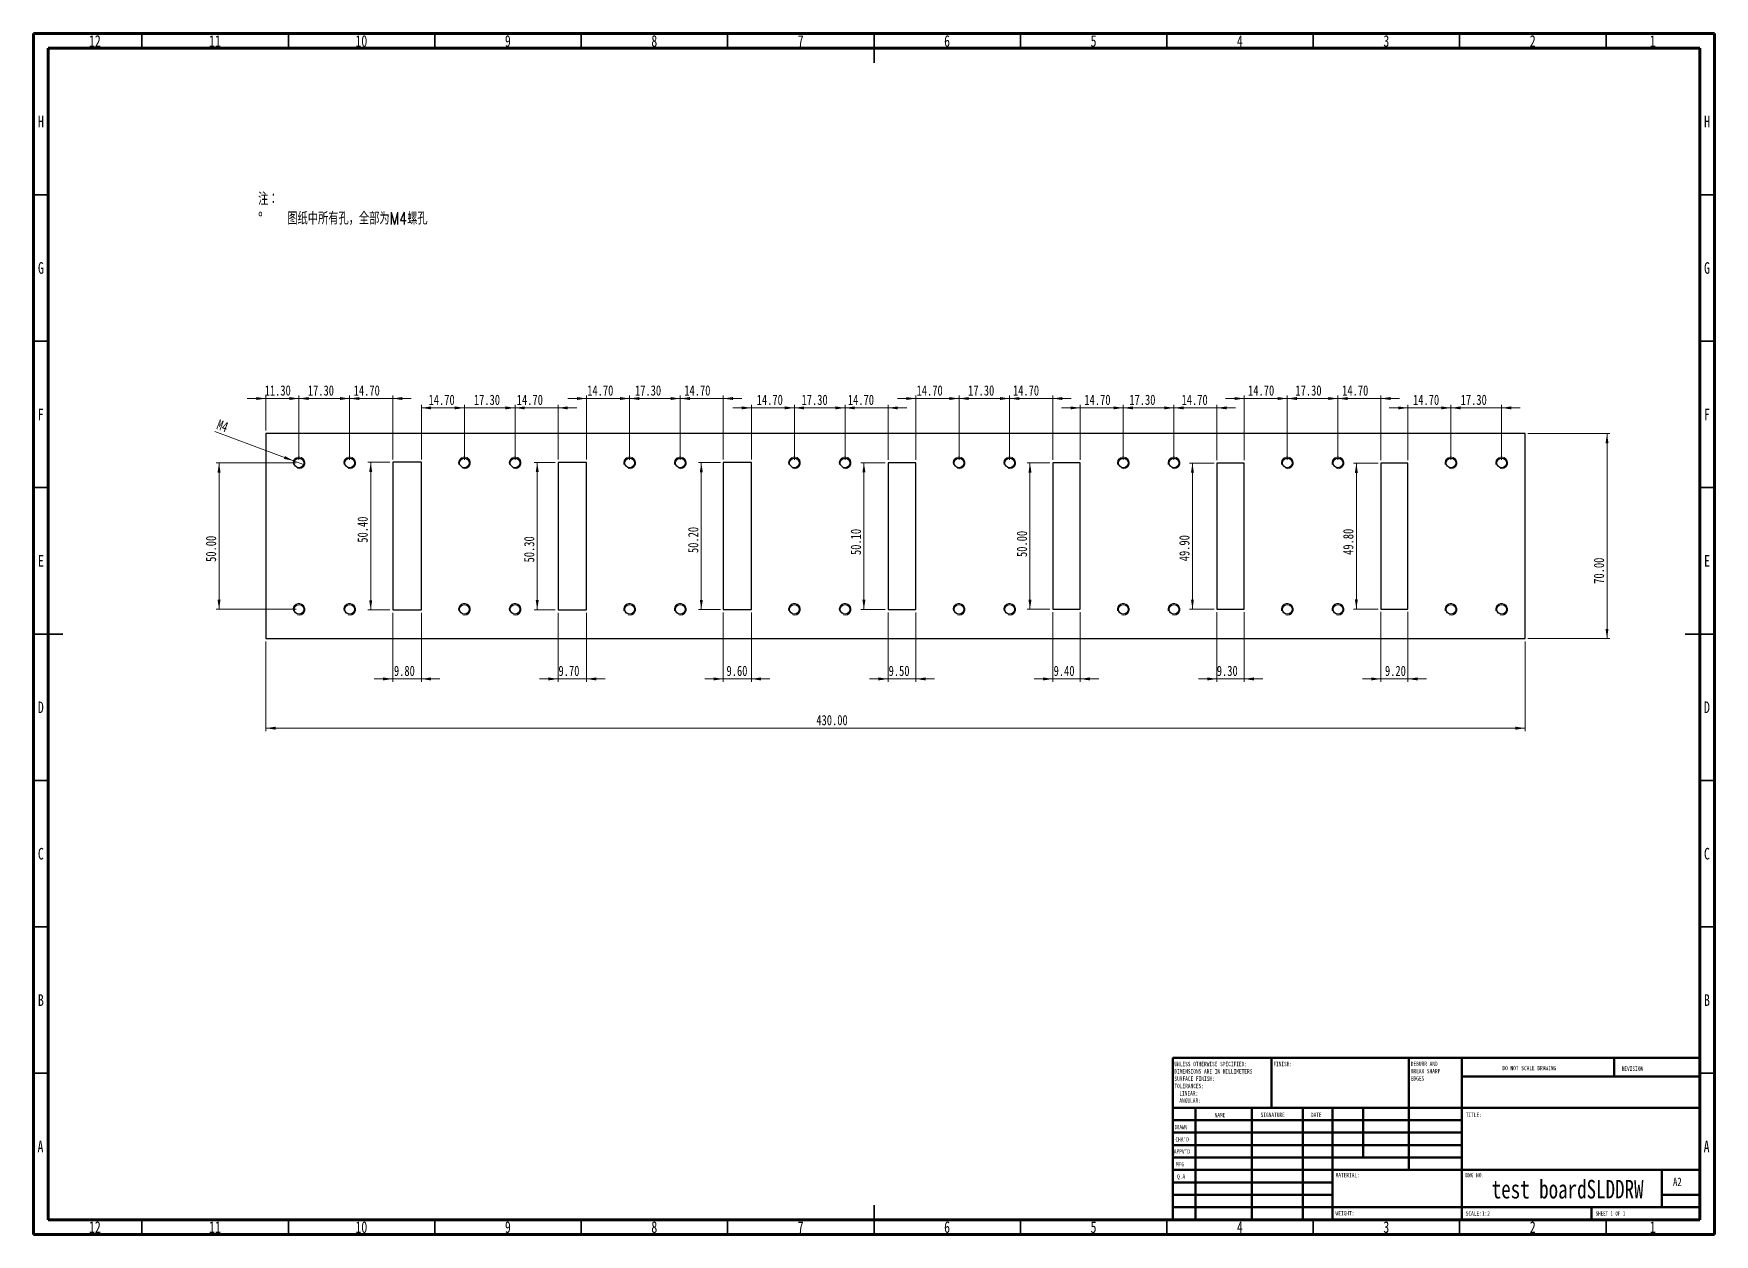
# Model space of a CAD drawing. Header units: millimetres. Extents: x 15 to 589, y 5 to 415.
import ezdxf

# ---------------------------------------------------------------- set-up
doc = ezdxf.new("R2010")
doc.units = ezdxf.units.MM
doc.styles.add('SLDTEXTSTYLE0', font='TXT', dxfattribs={"width": 0.75, "bigfont": 'bigfont'})
doc.styles.add('SLDTEXTSTYLE1', font='TXT', dxfattribs={"width": 0.75})
doc.styles.add('SLDTEXTSTYLE2', font='TXT', dxfattribs={"width": 0.686449})
doc.styles.add('SLDTEXTSTYLE3', font='TXT', dxfattribs={"width": 0.6875})
doc.dimstyles.new('SLDDIMSTYLE0', dxfattribs={"dimtxt": 3.5, "dimasz": 3.302, "dimexe": 0, "dimexo": 0.0625, "dimgap": 0.875, "dimtad": 1, "dimrnd": 1e-09, "dimzin": 4, "dimdsep": 46, "dimtxsty": 'SLDTEXTSTYLE1', "dimsah": 1, "dimcen": 0.09, "dimadec": 0, "dimazin": 1, "dimtfac": 1, "dimtmove": 0, "dimatfit": 0, "dimfxl": 0, "dimfrac": 2, "dimtolj": 1, "dimtzin": 12, "dimarcsym": 0})
doc.dimstyles.new('SLDDIMSTYLE1', dxfattribs={"dimtxt": 3.5, "dimasz": 3.302, "dimexe": 0, "dimexo": 0.0625, "dimgap": 0.875, "dimtad": 1, "dimrnd": 1e-09, "dimzin": 4, "dimdsep": 46, "dimtxsty": 'SLDTEXTSTYLE1', "dimsah": 1, "dimcen": 0.09, "dimadec": 0, "dimazin": 1, "dimtfac": 1, "dimtofl": 0, "dimtmove": 0, "dimatfit": 3, "dimfxl": 0, "dimfrac": 2, "dimtolj": 1, "dimtzin": 12, "dimarcsym": 0})
doc.dimstyles.new('SLDDIMSTYLE2', dxfattribs={"dimtxt": 3.5, "dimasz": 3.302, "dimexe": 0, "dimexo": 0.0625, "dimgap": 0.875, "dimtad": 1, "dimrnd": 1e-09, "dimzin": 12, "dimdsep": 46, "dimtxsty": 'SLDTEXTSTYLE1', "dimblk1": 'NONE', "dimsah": 1, "dimcen": 0, "dimadec": 0, "dimazin": 3, "dimtfac": 1, "dimtmove": 0, "dimatfit": 3, "dimldrblk": 'NONE', "dimfxl": 0, "dimfrac": 2, "dimtolj": 1, "dimtzin": 12, "dimarcsym": 0})

# ---------------------------------------------------------------- blocks, each defined once
blk = doc.blocks.new('SW_NOTE_0')
at = {"color": 0, "linetype": 'Continuous', "lineweight": 0, "attachment_point": 1}
for s, insert, char_height, style in [('注：', (0, 5.46), 4.233, 'SLDTEXTSTYLE0'), ('%%d', (0, -1.19), 4.233, 'SLDTEXTSTYLE1'), ('图纸中所有孔，全部为M4螺孔', (10, -1.19), 4.2333, 'SLDTEXTSTYLE0')]:
    blk.add_mtext(s, dxfattribs=dict(at, insert=insert, char_height=char_height, style=style))
blk = doc.blocks.new('SW_NOTE_0_1')
at = {"color": 0, "linetype": 'Continuous', "lineweight": 0, "char_height": 1.5, "attachment_point": 1, "style": 'SLDTEXTSTYLE1'}
for s, insert in [('UNLESS OTHERWISE SPECIFIED:', (0, 1.93)), ('TOLERANCES:', (0, -5.57)), ('SURFACE FINISH:', (0, -3.07)), ('DIMENSIONS ARE IN MILLIMETERS', (0, -0.57)), ('ANGULAR:', (1.69, -10.57)), ('LINEAR:', (1.69, -8.07))]:
    blk.add_mtext(s, dxfattribs=dict(at, insert=insert))
blk = doc.blocks.new('SW_NOTE_0_2')
at = {"color": 0, "linetype": 'Continuous', "lineweight": 0, "char_height": 1.5, "attachment_point": 1, "style": 'SLDTEXTSTYLE1'}
for s, insert in [('DEBURR AND', (0, 1.93)), ('BREAK SHARP', (0, -0.57)), ('EDGES', (0, -3.07))]:
    blk.add_mtext(s, dxfattribs=dict(at, insert=insert))
blk = doc.blocks.new('_D')
at = {"color": 7, "linetype": 'Continuous', "lineweight": 0}
for p, q in [((105.63, 290.4), (99.28, 290.4)), ((105.63, 269.43), (105.63, 291.4)), ((105.63, 290.4), (122.93, 290.4)), ((122.93, 269.43), (122.93, 291.4)), ((122.93, 290.4), (129.28, 290.4))]:
    blk.add_line(p, q, dxfattribs=at)
at = {"color": 7, "linetype": 'Continuous', "lineweight": 18}
for points in [[(105.63, 290.4), (102.33, 290.91), (102.33, 289.9)], [(122.93, 290.4), (126.23, 289.9), (126.23, 290.91)]]:
    blk.add_solid(points, dxfattribs=at)
at = {"color": 7, "linetype": 'Continuous', "lineweight": 18, "insert": (108.65, 294.91), "char_height": 3.5, "attachment_point": 1, "style": 'SLDTEXTSTYLE1'}
blk.add_mtext('17.30', dxfattribs=at)
blk = doc.blocks.new('_D_1')
at = {"color": 7, "linetype": 'Continuous', "lineweight": 0}
for p, q in [((122.93, 290.4), (116.58, 290.4)), ((122.93, 269.43), (122.93, 291.4)), ((122.93, 290.4), (137.63, 290.4)), ((137.63, 269.63), (137.63, 291.4)), ((137.63, 290.4), (143.98, 290.4))]:
    blk.add_line(p, q, dxfattribs=at)
at = {"color": 7, "linetype": 'Continuous', "lineweight": 18}
for points in [[(122.93, 290.4), (119.63, 290.91), (119.63, 289.9)], [(137.63, 290.4), (140.93, 289.9), (140.93, 290.91)]]:
    blk.add_solid(points, dxfattribs=at)
at = {"color": 7, "linetype": 'Continuous', "lineweight": 18, "insert": (124.3, 294.91), "char_height": 3.5, "attachment_point": 1, "style": 'SLDTEXTSTYLE1'}
blk.add_mtext('14.70', dxfattribs=at)
blk = doc.blocks.new('_D_2')
at = {"color": 7, "linetype": 'Continuous', "lineweight": 0}
for p, q in [((104.63, 268.43), (77.33, 268.43)), ((78.33, 268.43), (78.33, 218.43)), ((104.63, 218.43), (77.33, 218.43))]:
    blk.add_line(p, q, dxfattribs=at)
at = {"color": 7, "linetype": 'Continuous', "lineweight": 18}
for points in [[(78.33, 268.43), (77.82, 265.13), (78.84, 265.13)], [(78.33, 218.43), (78.84, 221.73), (77.82, 221.73)]]:
    blk.add_solid(points, dxfattribs=at)
at = {"color": 7, "linetype": 'Continuous', "lineweight": 18, "insert": (73.82, 234.61), "char_height": 3.5, "attachment_point": 1, "rotation": 90, "style": 'SLDTEXTSTYLE1'}
blk.add_mtext('50.00', dxfattribs=at)
blk = doc.blocks.new('_D_3')
at = {"color": 7, "linetype": 'Continuous', "lineweight": 0}
for p, q in [((136.63, 268.63), (129.12, 268.63)), ((130.12, 268.63), (130.12, 218.23)), ((136.63, 218.23), (129.12, 218.23))]:
    blk.add_line(p, q, dxfattribs=at)
at = {"color": 7, "linetype": 'Continuous', "lineweight": 18}
for points in [[(130.12, 268.63), (129.61, 265.33), (130.63, 265.33)], [(130.12, 218.23), (130.63, 221.53), (129.61, 221.53)]]:
    blk.add_solid(points, dxfattribs=at)
at = {"color": 7, "linetype": 'Continuous', "lineweight": 18, "insert": (125.61, 241.17), "char_height": 3.5, "attachment_point": 1, "rotation": 90, "style": 'SLDTEXTSTYLE1'}
blk.add_mtext('50.40', dxfattribs=at)
blk = doc.blocks.new('_D_4')
at = {"color": 7, "linetype": 'Continuous', "lineweight": 0}
for p, q in [((147.43, 269.63), (147.43, 288.21)), ((147.43, 287.21), (162.13, 287.21)), ((162.13, 269.43), (162.13, 288.21))]:
    blk.add_line(p, q, dxfattribs=at)
at = {"color": 7, "linetype": 'Continuous', "lineweight": 18}
for points in [[(147.43, 287.21), (150.73, 286.7), (150.73, 287.71)], [(162.13, 287.21), (158.83, 287.71), (158.83, 286.7)]]:
    blk.add_solid(points, dxfattribs=at)
at = {"color": 7, "linetype": 'Continuous', "lineweight": 18, "insert": (149.88, 291.72), "char_height": 3.5, "attachment_point": 1, "style": 'SLDTEXTSTYLE1'}
blk.add_mtext('14.70', dxfattribs=at)
blk = doc.blocks.new('_D_5')
at = {"color": 7, "linetype": 'Continuous', "lineweight": 0}
for p, q in [((162.13, 287.21), (155.78, 287.21)), ((162.13, 269.43), (162.13, 288.21)), ((162.13, 287.21), (179.43, 287.21)), ((179.43, 269.43), (179.43, 288.21)), ((179.43, 287.21), (185.78, 287.21))]:
    blk.add_line(p, q, dxfattribs=at)
at = {"color": 7, "linetype": 'Continuous', "lineweight": 18}
for points in [[(162.13, 287.21), (158.83, 287.71), (158.83, 286.7)], [(179.43, 287.21), (182.73, 286.7), (182.73, 287.71)]]:
    blk.add_solid(points, dxfattribs=at)
at = {"color": 7, "linetype": 'Continuous', "lineweight": 18, "insert": (165.36, 291.72), "char_height": 3.5, "attachment_point": 1, "style": 'SLDTEXTSTYLE1'}
blk.add_mtext('17.30', dxfattribs=at)
blk = doc.blocks.new('_D_6')
at = {"color": 7, "linetype": 'Continuous', "lineweight": 0}
for p, q in [((179.43, 287.21), (173.08, 287.21)), ((179.43, 269.43), (179.43, 288.21)), ((179.43, 287.21), (194.13, 287.21)), ((194.13, 269.58), (194.13, 288.21)), ((194.13, 287.21), (200.48, 287.21))]:
    blk.add_line(p, q, dxfattribs=at)
at = {"color": 7, "linetype": 'Continuous', "lineweight": 18}
for points in [[(179.43, 287.21), (176.13, 287.71), (176.13, 286.7)], [(194.13, 287.21), (197.43, 286.7), (197.43, 287.71)]]:
    blk.add_solid(points, dxfattribs=at)
at = {"color": 7, "linetype": 'Continuous', "lineweight": 18, "insert": (180, 291.72), "char_height": 3.5, "attachment_point": 1, "style": 'SLDTEXTSTYLE1'}
blk.add_mtext('14.70', dxfattribs=at)
blk = doc.blocks.new('_D_7')
at = {"color": 7, "linetype": 'Continuous', "lineweight": 0}
for p, q in [((137.63, 217.23), (137.63, 193.66)), ((147.43, 217.23), (147.43, 193.66)), ((137.63, 194.66), (131.28, 194.66)), ((137.63, 194.66), (147.43, 194.66)), ((147.43, 194.66), (153.78, 194.66))]:
    blk.add_line(p, q, dxfattribs=at)
at = {"color": 7, "linetype": 'Continuous', "lineweight": 18}
for points in [[(137.63, 194.66), (134.33, 195.17), (134.33, 194.15)], [(147.43, 194.66), (150.73, 194.15), (150.73, 195.17)]]:
    blk.add_solid(points, dxfattribs=at)
at = {"color": 7, "linetype": 'Continuous', "lineweight": 18, "insert": (138.05, 199.17), "char_height": 3.5, "attachment_point": 1, "style": 'SLDTEXTSTYLE1'}
blk.add_mtext('9.80', dxfattribs=at)
blk = doc.blocks.new('_D_8')
at = {"color": 7, "linetype": 'Continuous', "lineweight": 0}
for p, q in [((193.13, 268.58), (185.99, 268.58)), ((186.99, 268.58), (186.99, 218.28)), ((193.13, 218.28), (185.99, 218.28))]:
    blk.add_line(p, q, dxfattribs=at)
at = {"color": 7, "linetype": 'Continuous', "lineweight": 18}
for points in [[(186.99, 268.58), (186.49, 265.28), (187.5, 265.28)], [(186.99, 218.28), (187.5, 221.58), (186.49, 221.58)]]:
    blk.add_solid(points, dxfattribs=at)
at = {"color": 7, "linetype": 'Continuous', "lineweight": 18, "insert": (182.48, 234.44), "char_height": 3.5, "attachment_point": 1, "rotation": 90, "style": 'SLDTEXTSTYLE1'}
blk.add_mtext('50.30', dxfattribs=at)
blk = doc.blocks.new('_D_9')
at = {"color": 7, "linetype": 'Continuous', "lineweight": 0}
for p, q in [((194.13, 217.28), (194.13, 193.66)), ((203.83, 217.28), (203.83, 193.66)), ((194.13, 194.66), (187.78, 194.66)), ((194.13, 194.66), (203.83, 194.66)), ((203.83, 194.66), (210.18, 194.66))]:
    blk.add_line(p, q, dxfattribs=at)
at = {"color": 7, "linetype": 'Continuous', "lineweight": 18}
for points in [[(194.13, 194.66), (190.83, 195.17), (190.83, 194.15)], [(203.83, 194.66), (207.13, 194.15), (207.13, 195.17)]]:
    blk.add_solid(points, dxfattribs=at)
at = {"color": 7, "linetype": 'Continuous', "lineweight": 18, "insert": (194.25, 199.17), "char_height": 3.5, "attachment_point": 1, "style": 'SLDTEXTSTYLE1'}
blk.add_mtext('9.70', dxfattribs=at)
blk = doc.blocks.new('_D_10')
at = {"color": 7, "linetype": 'Continuous', "lineweight": 0}
for p, q in [((249.53, 268.53), (242.03, 268.53)), ((243.03, 268.53), (243.03, 218.33)), ((249.53, 218.33), (242.03, 218.33))]:
    blk.add_line(p, q, dxfattribs=at)
at = {"color": 7, "linetype": 'Continuous', "lineweight": 18}
for points in [[(243.03, 268.53), (242.52, 265.23), (243.53, 265.23)], [(243.03, 218.33), (243.53, 221.63), (242.52, 221.63)]]:
    blk.add_solid(points, dxfattribs=at)
at = {"color": 7, "linetype": 'Continuous', "lineweight": 18, "insert": (238.51, 237.64), "char_height": 3.5, "attachment_point": 1, "rotation": 90, "style": 'SLDTEXTSTYLE1'}
blk.add_mtext('50.20', dxfattribs=at)
blk = doc.blocks.new('_D_11')
at = {"color": 7, "linetype": 'Continuous', "lineweight": 0}
for p, q in [((250.53, 217.33), (250.53, 193.66)), ((260.13, 217.33), (260.13, 193.66)), ((250.53, 194.66), (244.18, 194.66)), ((250.53, 194.66), (260.13, 194.66)), ((260.13, 194.66), (266.48, 194.66))]:
    blk.add_line(p, q, dxfattribs=at)
at = {"color": 7, "linetype": 'Continuous', "lineweight": 18}
for points in [[(250.53, 194.66), (247.23, 195.17), (247.23, 194.15)], [(260.13, 194.66), (263.43, 194.15), (263.43, 195.17)]]:
    blk.add_solid(points, dxfattribs=at)
at = {"color": 7, "linetype": 'Continuous', "lineweight": 18, "insert": (251.63, 199.17), "char_height": 3.5, "attachment_point": 1, "style": 'SLDTEXTSTYLE1'}
blk.add_mtext('9.60', dxfattribs=at)
blk = doc.blocks.new('_D_12')
at = {"color": 7, "linetype": 'Continuous', "lineweight": 0}
for p, q in [((203.83, 290.4), (197.48, 290.4)), ((203.83, 269.58), (203.83, 291.4)), ((203.83, 290.4), (218.53, 290.4)), ((218.53, 269.43), (218.53, 291.4)), ((218.53, 290.4), (224.88, 290.4))]:
    blk.add_line(p, q, dxfattribs=at)
at = {"color": 7, "linetype": 'Continuous', "lineweight": 18}
for points in [[(203.83, 290.4), (200.53, 290.91), (200.53, 289.9)], [(218.53, 290.4), (221.83, 289.9), (221.83, 290.91)]]:
    blk.add_solid(points, dxfattribs=at)
at = {"color": 7, "linetype": 'Continuous', "lineweight": 18, "insert": (204.06, 294.91), "char_height": 3.5, "attachment_point": 1, "style": 'SLDTEXTSTYLE1'}
blk.add_mtext('14.70', dxfattribs=at)
blk = doc.blocks.new('_D_13')
at = {"color": 7, "linetype": 'Continuous', "lineweight": 0}
for p, q in [((218.53, 290.4), (212.18, 290.4)), ((218.53, 269.43), (218.53, 291.4)), ((218.53, 290.4), (235.83, 290.4)), ((235.83, 269.43), (235.83, 291.4)), ((235.83, 290.4), (242.18, 290.4))]:
    blk.add_line(p, q, dxfattribs=at)
at = {"color": 7, "linetype": 'Continuous', "lineweight": 18}
for points in [[(218.53, 290.4), (215.23, 290.91), (215.23, 289.9)], [(235.83, 290.4), (239.13, 289.9), (239.13, 290.91)]]:
    blk.add_solid(points, dxfattribs=at)
at = {"color": 7, "linetype": 'Continuous', "lineweight": 18, "insert": (220.38, 294.91), "char_height": 3.5, "attachment_point": 1, "style": 'SLDTEXTSTYLE1'}
blk.add_mtext('17.30', dxfattribs=at)
blk = doc.blocks.new('_D_14')
at = {"color": 7, "linetype": 'Continuous', "lineweight": 0}
for p, q in [((235.83, 290.4), (229.48, 290.4)), ((235.83, 269.43), (235.83, 291.4)), ((235.83, 290.4), (250.53, 290.4)), ((250.53, 269.53), (250.53, 291.4)), ((250.53, 290.4), (256.88, 290.4))]:
    blk.add_line(p, q, dxfattribs=at)
at = {"color": 7, "linetype": 'Continuous', "lineweight": 18}
for points in [[(235.83, 290.4), (232.53, 290.91), (232.53, 289.9)], [(250.53, 290.4), (253.83, 289.9), (253.83, 290.91)]]:
    blk.add_solid(points, dxfattribs=at)
at = {"color": 7, "linetype": 'Continuous', "lineweight": 18, "insert": (237.21, 294.91), "char_height": 3.5, "attachment_point": 1, "style": 'SLDTEXTSTYLE1'}
blk.add_mtext('14.70', dxfattribs=at)
blk = doc.blocks.new('_D_15')
at = {"color": 7, "linetype": 'Continuous', "lineweight": 0}
for p, q in [((260.13, 287.21), (253.78, 287.21)), ((260.13, 269.53), (260.13, 288.21)), ((260.13, 287.21), (274.83, 287.21)), ((274.83, 269.43), (274.83, 288.21)), ((274.83, 287.21), (281.18, 287.21))]:
    blk.add_line(p, q, dxfattribs=at)
at = {"color": 7, "linetype": 'Continuous', "lineweight": 18}
for points in [[(260.13, 287.21), (256.83, 287.71), (256.83, 286.7)], [(274.83, 287.21), (278.13, 286.7), (278.13, 287.71)]]:
    blk.add_solid(points, dxfattribs=at)
at = {"color": 7, "linetype": 'Continuous', "lineweight": 18, "insert": (261.94, 291.72), "char_height": 3.5, "attachment_point": 1, "style": 'SLDTEXTSTYLE1'}
blk.add_mtext('14.70', dxfattribs=at)
blk = doc.blocks.new('_D_16')
at = {"color": 7, "linetype": 'Continuous', "lineweight": 0}
for p, q in [((274.83, 287.21), (268.48, 287.21)), ((274.83, 269.43), (274.83, 288.21)), ((274.83, 287.21), (292.13, 287.21)), ((292.13, 269.43), (292.13, 288.21)), ((292.13, 287.21), (298.48, 287.21))]:
    blk.add_line(p, q, dxfattribs=at)
at = {"color": 7, "linetype": 'Continuous', "lineweight": 18}
for points in [[(274.83, 287.21), (271.53, 287.71), (271.53, 286.7)], [(292.13, 287.21), (295.43, 286.7), (295.43, 287.71)]]:
    blk.add_solid(points, dxfattribs=at)
at = {"color": 7, "linetype": 'Continuous', "lineweight": 18, "insert": (277.26, 291.72), "char_height": 3.5, "attachment_point": 1, "style": 'SLDTEXTSTYLE1'}
blk.add_mtext('17.30', dxfattribs=at)
blk = doc.blocks.new('_D_17')
at = {"color": 7, "linetype": 'Continuous', "lineweight": 0}
for p, q in [((292.13, 287.21), (285.78, 287.21)), ((292.13, 269.43), (292.13, 288.21)), ((292.13, 287.21), (306.83, 287.21)), ((306.83, 269.48), (306.83, 288.21)), ((306.83, 287.21), (313.18, 287.21))]:
    blk.add_line(p, q, dxfattribs=at)
at = {"color": 7, "linetype": 'Continuous', "lineweight": 18}
for points in [[(292.13, 287.21), (288.83, 287.71), (288.83, 286.7)], [(306.83, 287.21), (310.13, 286.7), (310.13, 287.71)]]:
    blk.add_solid(points, dxfattribs=at)
at = {"color": 7, "linetype": 'Continuous', "lineweight": 18, "insert": (293.07, 291.72), "char_height": 3.5, "attachment_point": 1, "style": 'SLDTEXTSTYLE1'}
blk.add_mtext('14.70', dxfattribs=at)
blk = doc.blocks.new('_D_18')
at = {"color": 7, "linetype": 'Continuous', "lineweight": 0}
for p, q in [((306.83, 217.38), (306.83, 193.66)), ((316.33, 217.38), (316.33, 193.66)), ((306.83, 194.66), (300.48, 194.66)), ((306.83, 194.66), (316.33, 194.66)), ((316.33, 194.66), (322.68, 194.66))]:
    blk.add_line(p, q, dxfattribs=at)
at = {"color": 7, "linetype": 'Continuous', "lineweight": 18}
for points in [[(306.83, 194.66), (303.53, 195.17), (303.53, 194.15)], [(316.33, 194.66), (319.63, 194.15), (319.63, 195.17)]]:
    blk.add_solid(points, dxfattribs=at)
at = {"color": 7, "linetype": 'Continuous', "lineweight": 18, "insert": (306.99, 199.17), "char_height": 3.5, "attachment_point": 1, "style": 'SLDTEXTSTYLE1'}
blk.add_mtext('9.50', dxfattribs=at)
blk = doc.blocks.new('_D_19')
at = {"color": 7, "linetype": 'Continuous', "lineweight": 0}
for p, q in [((305.83, 268.48), (297.55, 268.48)), ((298.55, 268.48), (298.55, 218.38)), ((305.83, 218.38), (297.55, 218.38))]:
    blk.add_line(p, q, dxfattribs=at)
at = {"color": 7, "linetype": 'Continuous', "lineweight": 18}
for points in [[(298.55, 268.48), (298.05, 265.18), (299.06, 265.18)], [(298.55, 218.38), (299.06, 221.68), (298.05, 221.68)]]:
    blk.add_solid(points, dxfattribs=at)
at = {"color": 7, "linetype": 'Continuous', "lineweight": 18, "insert": (294.04, 236.97), "char_height": 3.5, "attachment_point": 1, "rotation": 90, "style": 'SLDTEXTSTYLE1'}
blk.add_mtext('50.10', dxfattribs=at)
blk = doc.blocks.new('_D_20')
at = {"color": 7, "linetype": 'Continuous', "lineweight": 0}
for p, q in [((363.03, 217.43), (363.03, 193.66)), ((372.43, 217.43), (372.43, 193.66)), ((363.03, 194.66), (356.68, 194.66)), ((363.03, 194.66), (372.43, 194.66)), ((372.43, 194.66), (378.78, 194.66))]:
    blk.add_line(p, q, dxfattribs=at)
at = {"color": 7, "linetype": 'Continuous', "lineweight": 18}
for points in [[(363.03, 194.66), (359.73, 195.17), (359.73, 194.15)], [(372.43, 194.66), (375.73, 194.15), (375.73, 195.17)]]:
    blk.add_solid(points, dxfattribs=at)
at = {"color": 7, "linetype": 'Continuous', "lineweight": 18, "insert": (363.34, 199.17), "char_height": 3.5, "attachment_point": 1, "style": 'SLDTEXTSTYLE1'}
blk.add_mtext('9.40', dxfattribs=at)
blk = doc.blocks.new('_D_21')
at = {"color": 7, "linetype": 'Continuous', "lineweight": 0}
for p, q in [((362.03, 268.43), (354.27, 268.43)), ((355.27, 268.43), (355.27, 218.43)), ((362.03, 218.43), (354.27, 218.43))]:
    blk.add_line(p, q, dxfattribs=at)
at = {"color": 7, "linetype": 'Continuous', "lineweight": 18}
for points in [[(355.27, 268.43), (354.76, 265.13), (355.78, 265.13)], [(355.27, 218.43), (355.78, 221.73), (354.76, 221.73)]]:
    blk.add_solid(points, dxfattribs=at)
at = {"color": 7, "linetype": 'Continuous', "lineweight": 18, "insert": (350.76, 236.29), "char_height": 3.5, "attachment_point": 1, "rotation": 90, "style": 'SLDTEXTSTYLE1'}
blk.add_mtext('50.00', dxfattribs=at)
blk = doc.blocks.new('_D_22')
at = {"color": 7, "linetype": 'Continuous', "lineweight": 0}
for p, q in [((418.13, 268.38), (409.76, 268.38)), ((410.76, 268.38), (410.76, 218.48)), ((418.13, 218.48), (409.76, 218.48))]:
    blk.add_line(p, q, dxfattribs=at)
at = {"color": 7, "linetype": 'Continuous', "lineweight": 18}
for points in [[(410.76, 268.38), (410.25, 265.08), (411.26, 265.08)], [(410.76, 218.48), (411.26, 221.78), (410.25, 221.78)]]:
    blk.add_solid(points, dxfattribs=at)
at = {"color": 7, "linetype": 'Continuous', "lineweight": 18, "insert": (406.24, 234.83), "char_height": 3.5, "attachment_point": 1, "rotation": 90, "style": 'SLDTEXTSTYLE1'}
blk.add_mtext('49.90', dxfattribs=at)
blk = doc.blocks.new('_D_23')
at = {"color": 7, "linetype": 'Continuous', "lineweight": 0}
for p, q in [((419.13, 217.48), (419.13, 193.66)), ((428.43, 217.48), (428.43, 193.66)), ((419.13, 194.66), (412.78, 194.66)), ((419.13, 194.66), (428.43, 194.66)), ((428.43, 194.66), (434.78, 194.66))]:
    blk.add_line(p, q, dxfattribs=at)
at = {"color": 7, "linetype": 'Continuous', "lineweight": 18}
for points in [[(419.13, 194.66), (415.83, 195.17), (415.83, 194.15)], [(428.43, 194.66), (431.73, 194.15), (431.73, 195.17)]]:
    blk.add_solid(points, dxfattribs=at)
at = {"color": 7, "linetype": 'Continuous', "lineweight": 18, "insert": (419.07, 199.17), "char_height": 3.5, "attachment_point": 1, "style": 'SLDTEXTSTYLE1'}
blk.add_mtext('9.30', dxfattribs=at)
blk = doc.blocks.new('_D_24')
at = {"color": 7, "linetype": 'Continuous', "lineweight": 0}
for p, q in [((474.13, 268.33), (465.73, 268.33)), ((466.73, 268.33), (466.73, 218.53)), ((474.13, 218.53), (465.73, 218.53))]:
    blk.add_line(p, q, dxfattribs=at)
at = {"color": 7, "linetype": 'Continuous', "lineweight": 18}
for points in [[(466.73, 268.33), (466.22, 265.03), (467.24, 265.03)], [(466.73, 218.53), (467.24, 221.83), (466.22, 221.83)]]:
    blk.add_solid(points, dxfattribs=at)
at = {"color": 7, "linetype": 'Continuous', "lineweight": 18, "insert": (462.22, 237.01), "char_height": 3.5, "attachment_point": 1, "rotation": 90, "style": 'SLDTEXTSTYLE1'}
blk.add_mtext('49.80', dxfattribs=at)
blk = doc.blocks.new('_D_25')
at = {"color": 7, "linetype": 'Continuous', "lineweight": 0}
for p, q in [((475.13, 217.53), (475.13, 193.66)), ((484.33, 217.53), (484.33, 193.66)), ((475.13, 194.66), (468.78, 194.66)), ((475.13, 194.66), (484.33, 194.66)), ((484.33, 194.66), (490.68, 194.66))]:
    blk.add_line(p, q, dxfattribs=at)
at = {"color": 7, "linetype": 'Continuous', "lineweight": 18}
for points in [[(475.13, 194.66), (471.83, 195.17), (471.83, 194.15)], [(484.33, 194.66), (487.63, 194.15), (487.63, 195.17)]]:
    blk.add_solid(points, dxfattribs=at)
at = {"color": 7, "linetype": 'Continuous', "lineweight": 18, "insert": (476.5, 199.17), "char_height": 3.5, "attachment_point": 1, "style": 'SLDTEXTSTYLE1'}
blk.add_mtext('9.20', dxfattribs=at)
blk = doc.blocks.new('_D_26')
at = {"color": 7, "linetype": 'Continuous', "lineweight": 0}
for p, q in [((316.33, 290.4), (309.98, 290.4)), ((316.33, 269.48), (316.33, 291.4)), ((331.03, 290.4), (316.33, 290.4)), ((331.03, 269.43), (331.03, 291.4)), ((331.03, 290.4), (337.38, 290.4))]:
    blk.add_line(p, q, dxfattribs=at)
at = {"color": 7, "linetype": 'Continuous', "lineweight": 18}
for points in [[(316.33, 290.4), (313.03, 290.91), (313.03, 289.9)], [(331.03, 290.4), (334.33, 289.9), (334.33, 290.91)]]:
    blk.add_solid(points, dxfattribs=at)
at = {"color": 7, "linetype": 'Continuous', "lineweight": 18, "insert": (316.54, 294.91), "char_height": 3.5, "attachment_point": 1, "style": 'SLDTEXTSTYLE1'}
blk.add_mtext('14.70', dxfattribs=at)
blk = doc.blocks.new('_D_27')
at = {"color": 7, "linetype": 'Continuous', "lineweight": 0}
for p, q in [((331.03, 290.4), (324.68, 290.4)), ((331.03, 269.43), (331.03, 291.4)), ((331.03, 290.4), (348.33, 290.4)), ((348.33, 269.43), (348.33, 291.4)), ((348.33, 290.4), (354.68, 290.4))]:
    blk.add_line(p, q, dxfattribs=at)
at = {"color": 7, "linetype": 'Continuous', "lineweight": 18}
for points in [[(331.03, 290.4), (327.73, 290.91), (327.73, 289.9)], [(348.33, 290.4), (351.63, 289.9), (351.63, 290.91)]]:
    blk.add_solid(points, dxfattribs=at)
at = {"color": 7, "linetype": 'Continuous', "lineweight": 18, "insert": (334.14, 294.91), "char_height": 3.5, "attachment_point": 1, "style": 'SLDTEXTSTYLE1'}
blk.add_mtext('17.30', dxfattribs=at)
blk = doc.blocks.new('_D_28')
at = {"color": 7, "linetype": 'Continuous', "lineweight": 0}
for p, q in [((348.33, 290.4), (341.98, 290.4)), ((348.33, 269.43), (348.33, 291.4)), ((348.33, 290.4), (363.03, 290.4)), ((363.03, 269.43), (363.03, 291.4)), ((363.03, 290.4), (369.38, 290.4))]:
    blk.add_line(p, q, dxfattribs=at)
at = {"color": 7, "linetype": 'Continuous', "lineweight": 18}
for points in [[(348.33, 290.4), (345.03, 290.91), (345.03, 289.9)], [(363.03, 290.4), (366.33, 289.9), (366.33, 290.91)]]:
    blk.add_solid(points, dxfattribs=at)
at = {"color": 7, "linetype": 'Continuous', "lineweight": 18, "insert": (349.45, 294.91), "char_height": 3.5, "attachment_point": 1, "style": 'SLDTEXTSTYLE1'}
blk.add_mtext('14.70', dxfattribs=at)
blk = doc.blocks.new('_D_29')
at = {"color": 7, "linetype": 'Continuous', "lineweight": 0}
for p, q in [((94.33, 290.4), (87.98, 290.4)), ((94.33, 279.43), (94.33, 291.4)), ((105.63, 290.4), (94.33, 290.4)), ((105.63, 269.43), (105.63, 291.4)), ((105.63, 290.4), (111.98, 290.4))]:
    blk.add_line(p, q, dxfattribs=at)
at = {"color": 7, "linetype": 'Continuous', "lineweight": 18}
for points in [[(94.33, 290.4), (91.03, 290.91), (91.03, 289.9)], [(105.63, 290.4), (108.93, 289.9), (108.93, 290.91)]]:
    blk.add_solid(points, dxfattribs=at)
at = {"color": 7, "linetype": 'Continuous', "lineweight": 18, "insert": (93.9, 294.91), "char_height": 3.5, "attachment_point": 1, "style": 'SLDTEXTSTYLE1'}
blk.add_mtext('11.30', dxfattribs=at)
blk = doc.blocks.new('_D_30')
at = {"color": 7, "linetype": 'Continuous', "lineweight": 0}
for p, q in [((372.43, 287.21), (366.08, 287.21)), ((372.43, 269.43), (372.43, 288.21)), ((372.43, 287.21), (387.13, 287.21)), ((387.13, 269.43), (387.13, 288.21)), ((387.13, 287.21), (393.48, 287.21))]:
    blk.add_line(p, q, dxfattribs=at)
at = {"color": 7, "linetype": 'Continuous', "lineweight": 18}
for points in [[(372.43, 287.21), (369.13, 287.71), (369.13, 286.7)], [(387.13, 287.21), (390.43, 286.7), (390.43, 287.71)]]:
    blk.add_solid(points, dxfattribs=at)
at = {"color": 7, "linetype": 'Continuous', "lineweight": 18, "insert": (373.85, 291.72), "char_height": 3.5, "attachment_point": 1, "style": 'SLDTEXTSTYLE1'}
blk.add_mtext('14.70', dxfattribs=at)
blk = doc.blocks.new('_D_31')
at = {"color": 7, "linetype": 'Continuous', "lineweight": 0}
for p, q in [((387.13, 287.21), (380.78, 287.21)), ((387.13, 269.43), (387.13, 288.21)), ((387.13, 287.21), (404.43, 287.21)), ((404.43, 269.43), (404.43, 288.21)), ((404.43, 287.21), (410.78, 287.21))]:
    blk.add_line(p, q, dxfattribs=at)
at = {"color": 7, "linetype": 'Continuous', "lineweight": 18}
for points in [[(387.13, 287.21), (383.83, 287.71), (383.83, 286.7)], [(404.43, 287.21), (407.73, 286.7), (407.73, 287.71)]]:
    blk.add_solid(points, dxfattribs=at)
at = {"color": 7, "linetype": 'Continuous', "lineweight": 18, "insert": (389.19, 291.72), "char_height": 3.5, "attachment_point": 1, "style": 'SLDTEXTSTYLE1'}
blk.add_mtext('17.30', dxfattribs=at)
blk = doc.blocks.new('_D_32')
at = {"color": 7, "linetype": 'Continuous', "lineweight": 0}
for p, q in [((404.43, 287.21), (398.08, 287.21)), ((404.43, 269.43), (404.43, 288.21)), ((404.43, 287.21), (419.13, 287.21)), ((419.13, 269.38), (419.13, 288.21)), ((419.13, 287.21), (425.48, 287.21))]:
    blk.add_line(p, q, dxfattribs=at)
at = {"color": 7, "linetype": 'Continuous', "lineweight": 18}
for points in [[(404.43, 287.21), (401.13, 287.71), (401.13, 286.7)], [(419.13, 287.21), (422.43, 286.7), (422.43, 287.71)]]:
    blk.add_solid(points, dxfattribs=at)
at = {"color": 7, "linetype": 'Continuous', "lineweight": 18, "insert": (407.03, 291.72), "char_height": 3.5, "attachment_point": 1, "style": 'SLDTEXTSTYLE1'}
blk.add_mtext('14.70', dxfattribs=at)
blk = doc.blocks.new('_D_33')
at = {"color": 7, "linetype": 'Continuous', "lineweight": 0}
for p, q in [((428.43, 290.4), (422.08, 290.4)), ((428.43, 269.38), (428.43, 291.4)), ((428.43, 290.4), (443.13, 290.4)), ((443.13, 269.43), (443.13, 291.4)), ((443.13, 290.4), (449.48, 290.4))]:
    blk.add_line(p, q, dxfattribs=at)
at = {"color": 7, "linetype": 'Continuous', "lineweight": 18}
for points in [[(428.43, 290.4), (425.13, 290.91), (425.13, 289.9)], [(443.13, 290.4), (446.43, 289.9), (446.43, 290.91)]]:
    blk.add_solid(points, dxfattribs=at)
at = {"color": 7, "linetype": 'Continuous', "lineweight": 18, "insert": (429.75, 294.91), "char_height": 3.5, "attachment_point": 1, "style": 'SLDTEXTSTYLE1'}
blk.add_mtext('14.70', dxfattribs=at)
blk = doc.blocks.new('_D_34')
at = {"color": 7, "linetype": 'Continuous', "lineweight": 0}
for p, q in [((443.13, 290.4), (436.78, 290.4)), ((443.13, 269.43), (443.13, 291.4)), ((443.13, 290.4), (460.43, 290.4)), ((460.43, 269.43), (460.43, 291.4)), ((460.43, 290.4), (466.78, 290.4))]:
    blk.add_line(p, q, dxfattribs=at)
at = {"color": 7, "linetype": 'Continuous', "lineweight": 18}
for points in [[(443.13, 290.4), (439.83, 290.91), (439.83, 289.9)], [(460.43, 290.4), (463.73, 289.9), (463.73, 290.91)]]:
    blk.add_solid(points, dxfattribs=at)
at = {"color": 7, "linetype": 'Continuous', "lineweight": 18, "insert": (445.92, 294.91), "char_height": 3.5, "attachment_point": 1, "style": 'SLDTEXTSTYLE1'}
blk.add_mtext('17.30', dxfattribs=at)
blk = doc.blocks.new('_D_35')
at = {"color": 7, "linetype": 'Continuous', "lineweight": 0}
for p, q in [((460.43, 290.4), (454.08, 290.4)), ((460.43, 269.43), (460.43, 291.4)), ((460.43, 290.4), (475.13, 290.4)), ((475.13, 269.33), (475.13, 291.4)), ((475.13, 290.4), (481.48, 290.4))]:
    blk.add_line(p, q, dxfattribs=at)
at = {"color": 7, "linetype": 'Continuous', "lineweight": 18}
for points in [[(460.43, 290.4), (457.13, 290.91), (457.13, 289.9)], [(475.13, 290.4), (478.43, 289.9), (478.43, 290.91)]]:
    blk.add_solid(points, dxfattribs=at)
at = {"color": 7, "linetype": 'Continuous', "lineweight": 18, "insert": (461.88, 294.91), "char_height": 3.5, "attachment_point": 1, "style": 'SLDTEXTSTYLE1'}
blk.add_mtext('14.70', dxfattribs=at)
blk = doc.blocks.new('_D_36')
at = {"color": 7, "linetype": 'Continuous', "lineweight": 0}
for p, q in [((484.33, 287.21), (477.98, 287.21)), ((484.33, 269.33), (484.33, 288.21)), ((484.33, 287.21), (499.03, 287.21)), ((499.03, 269.43), (499.03, 288.21)), ((499.03, 287.21), (505.38, 287.21))]:
    blk.add_line(p, q, dxfattribs=at)
at = {"color": 7, "linetype": 'Continuous', "lineweight": 18}
for points in [[(484.33, 287.21), (481.03, 287.71), (481.03, 286.7)], [(499.03, 287.21), (502.33, 286.7), (502.33, 287.71)]]:
    blk.add_solid(points, dxfattribs=at)
at = {"color": 7, "linetype": 'Continuous', "lineweight": 18, "insert": (486.08, 291.72), "char_height": 3.5, "attachment_point": 1, "style": 'SLDTEXTSTYLE1'}
blk.add_mtext('14.70', dxfattribs=at)
blk = doc.blocks.new('_D_37')
at = {"color": 7, "linetype": 'Continuous', "lineweight": 0}
for p, q in [((499.03, 287.21), (492.68, 287.21)), ((499.03, 269.43), (499.03, 288.21)), ((499.03, 287.21), (516.33, 287.21)), ((516.33, 269.43), (516.33, 288.21)), ((516.33, 287.21), (522.68, 287.21))]:
    blk.add_line(p, q, dxfattribs=at)
at = {"color": 7, "linetype": 'Continuous', "lineweight": 18}
for points in [[(499.03, 287.21), (495.73, 287.71), (495.73, 286.7)], [(516.33, 287.21), (519.63, 286.7), (519.63, 287.71)]]:
    blk.add_solid(points, dxfattribs=at)
at = {"color": 7, "linetype": 'Continuous', "lineweight": 18, "insert": (502.35, 291.72), "char_height": 3.5, "attachment_point": 1, "style": 'SLDTEXTSTYLE1'}
blk.add_mtext('17.30', dxfattribs=at)
blk = doc.blocks.new('_D_38')
at = {"color": 7, "linetype": 'Continuous', "lineweight": 0}
for p, q in [((525.33, 278.43), (553.33, 278.43)), ((552.33, 208.43), (552.33, 278.43)), ((525.33, 208.43), (553.33, 208.43))]:
    blk.add_line(p, q, dxfattribs=at)
at = {"color": 7, "linetype": 'Continuous', "lineweight": 18}
for points in [[(552.33, 278.43), (551.82, 275.13), (552.84, 275.13)], [(552.33, 208.43), (552.84, 211.73), (551.82, 211.73)]]:
    blk.add_solid(points, dxfattribs=at)
at = {"color": 7, "linetype": 'Continuous', "lineweight": 18, "insert": (547.82, 227.15), "char_height": 3.5, "attachment_point": 1, "rotation": 90, "style": 'SLDTEXTSTYLE1'}
blk.add_mtext('70.00', dxfattribs=at)
blk = doc.blocks.new('_D_39')
at = {"color": 7, "linetype": 'Continuous', "lineweight": 0}
for p, q in [((94.33, 207.43), (94.33, 176.84)), ((524.33, 207.43), (524.33, 176.84)), ((94.33, 177.84), (524.33, 177.84))]:
    blk.add_line(p, q, dxfattribs=at)
at = {"color": 7, "linetype": 'Continuous', "lineweight": 18}
for points in [[(94.33, 177.84), (97.63, 177.33), (97.63, 178.35)], [(524.33, 177.84), (521.03, 178.35), (521.03, 177.33)]]:
    blk.add_solid(points, dxfattribs=at)
at = {"color": 7, "linetype": 'Continuous', "lineweight": 18, "insert": (282.31, 182.35), "char_height": 3.5, "attachment_point": 1, "style": 'SLDTEXTSTYLE1'}
blk.add_mtext('430.00', dxfattribs=at)
blk = doc.blocks.new('_D_40')
at = {"color": 7, "linetype": 'Continuous', "lineweight": 0}
for q in [(76.9, 279.14), (107.51, 267.73)]:
    blk.add_line((103.76, 269.13), q, dxfattribs=at)
at = {"color": 7, "linetype": 'Continuous', "lineweight": 18}
blk.add_solid([(103.76, 269.13), (100.84, 270.76), (100.49, 269.8)], dxfattribs=at)
at = {"color": 7, "linetype": 'Continuous', "lineweight": 18, "insert": (78.47, 283.36), "char_height": 3.5, "attachment_point": 1, "rotation": 339.54636, "style": 'SLDTEXTSTYLE1'}
blk.add_mtext('M4', dxfattribs=at)
blk = doc.blocks.new('_None')

msp = doc.modelspace()

# ---------------------------------------------------------------- linework, layer by layer
at = {"color": 7, "linetype": 'Continuous', "lineweight": 70}
for p, q in [((15, 5), (15, 415)), ((15, 415), (589, 415)), ((589, 415), (589, 5)), ((20, 10), (20, 410)), ((20, 410), (584, 410)), ((584, 410), (584, 10)), ((584, 10), (20, 10)), ((589, 5), (15, 5))]:
    msp.add_line(p, q, dxfattribs=at)
at = {"color": 7, "linetype": 'Continuous', "lineweight": 35}
for p, q in [((52, 410), (52, 415)), ((102, 410), (102, 415)), ((152, 410), (152, 415)), ((202, 410), (202, 415)), ((252, 410), (252, 415)), ((302, 415), (302, 405)), ((302, 410), (302, 415)), ((352, 410), (352, 415)), ((402, 410), (402, 415)), ((452, 410), (452, 415)), ((502, 410), (502, 415)), ((552, 410), (552, 415)), ((20, 360), (15, 360)), ((584, 360), (589, 360)), ((20, 310), (15, 310)), ((584, 310), (589, 310)), ((20, 260), (15, 260)), ((584, 260), (589, 260)), ((15, 210), (25, 210)), ((20, 210), (15, 210)), ((589, 210), (579, 210)), ((584, 210), (589, 210)), ((20, 160), (15, 160)), ((584, 160), (589, 160)), ((20, 110), (15, 110)), ((584, 110), (589, 110)), ((20, 60), (15, 60)), ((584, 60), (589, 60)), ((302, 5), (302, 15)), ((52, 10), (52, 5)), ((102, 10), (102, 5)), ((152, 10), (152, 5)), ((202, 10), (202, 5)), ((252, 10), (252, 5)), ((302, 10), (302, 5)), ((352, 10), (352, 5)), ((402, 10), (402, 5)), ((452, 10), (452, 5)), ((502, 10), (502, 5)), ((552, 10), (552, 5))]:
    msp.add_line(p, q, dxfattribs=at)
at = {"color": 7, "linetype": 'Continuous', "lineweight": 25}
for p, q in [((94.333, 278.428), (94.333, 208.428)), ((524.333, 278.428), (94.333, 278.428)), ((524.333, 208.428), (524.333, 278.428)), ((147.433, 268.628), (137.633, 268.628)), ((137.633, 268.628), (137.633, 218.228)), ((147.433, 218.228), (147.433, 268.628)), ((203.833, 268.578), (194.133, 268.578)), ((194.133, 268.578), (194.133, 218.278)), ((203.833, 218.278), (203.833, 268.578)), ((260.133, 268.528), (250.533, 268.528)), ((250.533, 268.528), (250.533, 218.328)), ((260.133, 218.328), (260.133, 268.528)), ((316.333, 268.478), (306.833, 268.478)), ((306.833, 268.478), (306.833, 218.378)), ((316.333, 218.378), (316.333, 268.478)), ((372.433, 268.428), (363.033, 268.428)), ((363.033, 268.428), (363.033, 218.428)), ((372.433, 218.428), (372.433, 268.428)), ((428.433, 268.378), (419.133, 268.378)), ((419.133, 268.378), (419.133, 218.478)), ((428.433, 218.478), (428.433, 268.378)), ((484.333, 268.328), (475.133, 268.328)), ((475.133, 268.328), (475.133, 218.528)), ((484.333, 218.528), (484.333, 268.328)), ((137.633, 218.228), (147.433, 218.228)), ((194.133, 218.278), (203.833, 218.278)), ((250.533, 218.328), (260.133, 218.328)), ((306.833, 218.378), (316.333, 218.378)), ((363.033, 218.428), (372.433, 218.428)), ((419.133, 218.478), (428.433, 218.478)), ((475.133, 218.528), (484.333, 218.528)), ((94.333, 208.428), (524.333, 208.428))]:
    msp.add_line(p, q, dxfattribs=at)
at = {"color": 7, "linetype": 'Continuous', "lineweight": 50}
for p, q in [((404, 65.25), (584, 65.25)), ((404, 65.25), (404, 10)), ((437.8, 48.25), (437.8, 65.25)), ((484.6, 65.25), (484.6, 27)), ((502.8, 65.25), (502.8, 10)), ((554.8, 58.875), (554.8, 65.25)), ((584, 58.875), (502.8, 58.875)), ((584, 48.25), (404, 48.25)), ((411.8, 48.25), (411.8, 10)), ((430.991, 48.25), (430.991, 10)), ((448.399, 48.25), (448.399, 10)), ((458.6, 10), (458.6, 48.25)), ((469, 31.25), (469, 48.25)), ((502.8, 44), (404, 44)), ((502.8, 39.75), (404, 39.75)), ((502.8, 35.5), (404, 35.5)), ((502.8, 31.25), (404, 31.25)), ((458.6, 27), (404, 27)), ((458.6, 27), (584, 27)), ((571, 14.25), (571, 27)), ((458.6, 22.75), (404, 22.75)), ((458.6, 18.5), (404, 18.5)), ((584, 18.5), (571, 18.5)), ((404, 14.25), (584, 14.25)), ((547, 10), (547, 14.25))]:
    msp.add_line(p, q, dxfattribs=at)
at = {"color": 7, "linetype": 'Continuous', "lineweight": 25}
for centre in [(105.633, 268.428), (122.933, 268.428), (162.133, 268.428), (179.433, 268.428), (218.533, 268.428), (235.833, 268.428), (274.833, 268.428), (292.133, 268.428), (331.033, 268.428), (348.333, 268.428), (387.133, 268.428), (404.433, 268.428), (443.133, 268.428), (460.433, 268.428), (499.033, 268.428), (516.333, 268.428), (105.633, 218.428), (122.933, 218.428), (162.133, 218.428), (179.433, 218.428), (218.533, 218.428), (235.833, 218.428), (274.833, 218.428), (292.133, 218.428), (331.033, 218.428), (348.333, 218.428), (387.133, 218.428), (404.433, 218.428), (443.133, 218.428), (460.433, 218.428), (499.033, 218.428), (516.333, 218.428)]:
    msp.add_circle(centre, 1.65, dxfattribs=at)
at = {"color": 7, "linetype": 'Continuous', "lineweight": 18}
for centre in [(105.633, 268.428), (122.933, 268.428), (162.133, 268.428), (179.433, 268.428), (218.533, 268.428), (235.833, 268.428), (274.833, 268.428), (292.133, 268.428), (331.033, 268.428), (348.333, 268.428), (387.133, 268.428), (404.433, 268.428), (443.133, 268.428), (460.433, 268.428), (499.033, 268.428), (516.333, 268.428), (105.633, 218.428), (122.933, 218.428), (162.133, 218.428), (179.433, 218.428), (218.533, 218.428), (235.833, 218.428), (274.833, 218.428), (292.133, 218.428), (331.033, 218.428), (348.333, 218.428), (387.133, 218.428), (404.433, 218.428), (443.133, 218.428), (460.433, 218.428), (499.033, 218.428), (516.333, 218.428)]:
    msp.add_arc(centre, 2, 255, 195, dxfattribs=at)

# ---------------------------------------------------------------- block references
at = {"color": 7, "linetype": 'Continuous', "lineweight": 0}
for name, p in [('SW_NOTE_0', (91.643, 355.239)), ('SW_NOTE_0_1', (404.594, 61.987)), ('SW_NOTE_0_2', (485.309, 62.069))]:
    msp.add_blockref(name, p, dxfattribs=at)

# ---------------------------------------------------------------- texts
for s, insert, char_height, attachment_point, style in [('12', (35.92, 414.468), 3.9687, 2, 'SLDTEXTSTYLE1'), ('11', (76.92, 414.468), 3.9687, 2, 'SLDTEXTSTYLE1'), ('10', (126.92, 414.468), 3.9687, 2, 'SLDTEXTSTYLE1'), ('9', (176.96, 414.468), 3.969, 2, 'SLDTEXTSTYLE1'), ('8', (226.96, 414.468), 3.969, 2, 'SLDTEXTSTYLE1'), ('7', (276.96, 414.468), 3.969, 2, 'SLDTEXTSTYLE1'), ('6', (326.96, 414.468), 3.969, 2, 'SLDTEXTSTYLE1'), ('5', (376.96, 414.468), 3.969, 2, 'SLDTEXTSTYLE1'), ('4', (426.96, 414.468), 3.969, 2, 'SLDTEXTSTYLE1'), ('3', (476.96, 414.468), 3.969, 2, 'SLDTEXTSTYLE1'), ('2', (526.96, 414.468), 3.969, 2, 'SLDTEXTSTYLE1'), ('1', (567.96, 414.468), 3.969, 2, 'SLDTEXTSTYLE1'), ('H', (17.49, 386.968), 3.969, 2, 'SLDTEXTSTYLE1'), ('H', (586.49, 386.968), 3.969, 2, 'SLDTEXTSTYLE1'), ('G', (17.487, 336.968), 3.969, 2, 'SLDTEXTSTYLE1'), ('G', (586.487, 336.968), 3.969, 2, 'SLDTEXTSTYLE1'), ('F', (17.458, 286.968), 3.969, 2, 'SLDTEXTSTYLE1'), ('F', (586.458, 286.968), 3.969, 2, 'SLDTEXTSTYLE1'), ('E', (17.508, 236.968), 3.969, 2, 'SLDTEXTSTYLE1'), ('E', (586.508, 236.968), 3.969, 2, 'SLDTEXTSTYLE1'), ('D', (17.453, 186.968), 3.969, 2, 'SLDTEXTSTYLE1'), ('D', (586.453, 186.968), 3.969, 2, 'SLDTEXTSTYLE1'), ('C', (17.459, 136.968), 3.969, 2, 'SLDTEXTSTYLE1'), ('C', (586.459, 136.968), 3.969, 2, 'SLDTEXTSTYLE1'), ('B', (17.471, 86.968), 3.969, 2, 'SLDTEXTSTYLE1'), ('B', (586.471, 86.968), 3.969, 2, 'SLDTEXTSTYLE1'), ('FINISH:', (438.371, 63.919), 1.5, 1, 'SLDTEXTSTYLE1'), ('DO NOT SCALE DRAWING', (516.615, 62.533), 1.5, 1, 'SLDTEXTSTYLE1'), ('REVISION', (557.328, 62.335), 1.5, 1, 'SLDTEXTSTYLE1'), ('NAME', (418.322, 46.501), 1.5, 1, 'SLDTEXTSTYLE1'), ('SIGNATURE', (434.034, 46.562), 1.5, 1, 'SLDTEXTSTYLE1'), ('DATE', (451.215, 46.576), 1.5, 1, 'SLDTEXTSTYLE1'), ('TITLE:', (504.09, 46.576), 1.5, 1, 'SLDTEXTSTYLE1'), ('DRAWN', (404.643, 42.385), 1.5, 1, 'SLDTEXTSTYLE2'), ('A', (17.34, 36.968), 3.969, 2, 'SLDTEXTSTYLE1'), ("CHK'D", (404.939, 38.162), 1.5, 1, 'SLDTEXTSTYLE1'), ('A', (586.34, 36.968), 3.969, 2, 'SLDTEXTSTYLE1'), ("APPV'D", (404.402, 34.066), 1.5, 1, 'SLDTEXTSTYLE1'), ('MFG', (405.124, 29.716), 1.5, 1, 'SLDTEXTSTYLE1'), ('Q.A', (405.509, 25.505), 1.5, 1, 'SLDTEXTSTYLE1'), ('MATERIAL:', (459.646, 25.986), 1.5, 1, 'SLDTEXTSTYLE1'), ('DWG NO.', (503.953, 25.986), 1.5, 1, 'SLDTEXTSTYLE1'), ('test boardSLDDRW', (538.879, 23.607), 6.35, 2, 'SLDTEXTSTYLE1'), ('A2', (574.871, 24.406), 2.9104, 1, 'SLDTEXTSTYLE1'), ('WEIGHT:', (459.618, 12.949), 1.4986, 1, 'SLDTEXTSTYLE1'), ('SCALE:1:2', (504.074, 12.9), 1.5, 1, 'SLDTEXTSTYLE1'), ('SHEET 1 OF 1', (548.478, 12.9), 1.5, 1, 'SLDTEXTSTYLE3'), ('12', (35.92, 9.468), 3.9687, 2, 'SLDTEXTSTYLE1'), ('11', (76.92, 9.468), 3.9687, 2, 'SLDTEXTSTYLE1'), ('10', (126.92, 9.468), 3.9687, 2, 'SLDTEXTSTYLE1'), ('9', (176.96, 9.468), 3.969, 2, 'SLDTEXTSTYLE1'), ('8', (226.96, 9.468), 3.969, 2, 'SLDTEXTSTYLE1'), ('7', (276.96, 9.468), 3.969, 2, 'SLDTEXTSTYLE1'), ('6', (326.96, 9.468), 3.969, 2, 'SLDTEXTSTYLE1'), ('5', (376.96, 9.468), 3.969, 2, 'SLDTEXTSTYLE1'), ('4', (426.96, 9.468), 3.969, 2, 'SLDTEXTSTYLE1'), ('3', (476.96, 9.468), 3.969, 2, 'SLDTEXTSTYLE1'), ('2', (526.96, 9.468), 3.969, 2, 'SLDTEXTSTYLE1'), ('1', (567.96, 9.468), 3.969, 2, 'SLDTEXTSTYLE1')]:
    msp.add_mtext(s, dxfattribs=dict(at, insert=insert, char_height=char_height, attachment_point=attachment_point, style=style))

# ---------------------------------------------------------------- dimensions: what is measured, and where the dimension line sits
at = {"color": 7, "linetype": 'Continuous', "lineweight": 18}
for base, p1, p2, dimstyle, picture, middle in [((94.333, 290.403), (105.633, 268.428), (94.333, 278.428), 'SLDDIMSTYLE0', '_D_29', (99.717, 290.403)), ((122.933, 290.403), (105.633, 268.428), (122.933, 268.428), 'SLDDIMSTYLE0', '_D', (114.471, 290.403)), ((137.633, 290.403), (122.933, 268.428), (137.633, 268.628), 'SLDDIMSTYLE0', '_D_1', (130.12, 290.403)), ((218.533, 290.403), (203.833, 268.578), (218.533, 268.428), 'SLDDIMSTYLE0', '_D_12', (209.878, 290.403)), ((235.833, 290.403), (218.533, 268.428), (235.833, 268.428), 'SLDDIMSTYLE0', '_D_13', (226.2, 290.403)), ((348.333, 290.403), (331.033, 268.428), (348.333, 268.428), 'SLDDIMSTYLE0', '_D_27', (339.955, 290.403)), ((363.033, 290.403), (348.333, 268.428), (363.033, 268.428), 'SLDDIMSTYLE0', '_D_28', (355.269, 290.403)), ((460.433, 290.403), (443.133, 268.428), (460.433, 268.428), 'SLDDIMSTYLE0', '_D_34', (451.74, 290.403)), ((475.133, 290.403), (460.433, 268.428), (475.133, 268.328), 'SLDDIMSTYLE0', '_D_35', (467.697, 290.403)), ((162.133, 287.206), (147.433, 268.628), (162.133, 268.428), 'SLDDIMSTYLE1', '_D_4', (155.697, 287.206)), ((194.133, 287.206), (179.433, 268.428), (194.133, 268.578), 'SLDDIMSTYLE0', '_D_6', (185.816, 287.206)), ((387.133, 287.206), (372.433, 268.428), (387.133, 268.428), 'SLDDIMSTYLE0', '_D_30', (379.67, 287.206)), ((499.033, 287.206), (484.333, 268.328), (499.033, 268.428), 'SLDDIMSTYLE0', '_D_36', (491.897, 287.206)), ((372.433, 194.66), (363.033, 218.428), (372.433, 218.428), 'SLDDIMSTYLE0', '_D_20', (367.868, 194.66))]:
    dim = msp.add_linear_dim(base=base, p1=p1, p2=p2, dimstyle=dimstyle, dxfattribs=at)
    dim.commit()
    dim.dimension.update_dxf_attribs({"geometry": picture, "text_midpoint": middle, "dimtype": 160})
for base, p1, p2, angle, dimstyle, picture, middle in [((250.533, 290.403), (235.833, 268.428), (250.533, 268.528), 0, 'SLDDIMSTYLE0', '_D_14', (243.027, 290.403)), ((316.333, 290.403), (331.033, 268.428), (316.333, 268.478), 0, 'SLDDIMSTYLE0', '_D_26', (322.363, 290.403)), ((443.133, 290.403), (428.433, 268.378), (443.133, 268.428), 0, 'SLDDIMSTYLE0', '_D_33', (435.572, 290.403)), ((179.433, 287.206), (162.133, 268.428), (179.433, 268.428), 0, 'SLDDIMSTYLE0', '_D_5', (171.177, 287.206)), ((274.833, 287.206), (260.133, 268.528), (274.833, 268.428), 0, 'SLDDIMSTYLE0', '_D_15', (267.762, 287.206)), ((292.133, 287.206), (274.833, 268.428), (292.133, 268.428), 0, 'SLDDIMSTYLE0', '_D_16', (283.074, 287.206)), ((306.833, 287.206), (292.133, 268.428), (306.833, 268.478), 0, 'SLDDIMSTYLE0', '_D_17', (298.891, 287.206)), ((404.433, 287.206), (387.133, 268.428), (404.433, 268.428), 0, 'SLDDIMSTYLE0', '_D_31', (395.006, 287.206)), ((419.133, 287.206), (404.433, 268.428), (419.133, 268.378), 0, 'SLDDIMSTYLE0', '_D_32', (412.846, 287.206)), ((516.333, 287.206), (499.033, 268.428), (516.333, 268.428), 0, 'SLDDIMSTYLE0', '_D_37', (508.171, 287.206)), ((552.333, 278.428), (524.333, 208.428), (524.333, 278.428), 90, 'SLDDIMSTYLE1', '_D_38', (552.333, 232.973)), ((78.333, 218.428), (105.633, 268.428), (105.633, 218.428), 90, 'SLDDIMSTYLE1', '_D_2', (78.333, 240.428)), ((130.12, 218.228), (137.633, 268.628), (137.633, 218.228), 90, 'SLDDIMSTYLE1', '_D_3', (130.12, 246.99)), ((186.994, 218.278), (194.133, 268.578), (194.133, 218.278), 90, 'SLDDIMSTYLE1', '_D_8', (186.994, 240.26)), ((243.027, 218.328), (250.533, 268.528), (250.533, 218.328), 90, 'SLDDIMSTYLE1', '_D_10', (243.027, 243.457)), ((298.554, 218.378), (306.833, 268.478), (306.833, 218.378), 90, 'SLDDIMSTYLE1', '_D_19', (298.554, 242.784)), ((355.269, 218.428), (363.033, 268.428), (363.033, 218.428), 90, 'SLDDIMSTYLE1', '_D_21', (355.269, 242.104)), ((410.756, 218.478), (419.133, 268.378), (419.133, 218.478), 90, 'SLDDIMSTYLE1', '_D_22', (410.756, 240.65)), ((466.728, 218.528), (475.133, 268.328), (475.133, 218.528), 90, 'SLDDIMSTYLE1', '_D_24', (466.728, 242.831)), ((147.433, 194.66), (137.633, 218.228), (147.433, 218.228), 0, 'SLDDIMSTYLE0', '_D_7', (142.572, 194.66)), ((203.833, 194.66), (194.133, 218.278), (203.833, 218.278), 0, 'SLDDIMSTYLE0', '_D_9', (198.773, 194.66)), ((260.133, 194.66), (250.533, 218.328), (260.133, 218.328), 0, 'SLDDIMSTYLE0', '_D_11', (256.151, 194.66)), ((316.333, 194.66), (306.833, 218.378), (316.333, 218.378), 0, 'SLDDIMSTYLE0', '_D_18', (311.511, 194.66)), ((428.433, 194.66), (419.133, 218.478), (428.433, 218.478), 0, 'SLDDIMSTYLE0', '_D_23', (423.598, 194.66)), ((484.333, 194.66), (475.133, 218.528), (484.333, 218.528), 0, 'SLDDIMSTYLE0', '_D_25', (481.024, 194.66)), ((524.333, 177.837), (94.333, 208.428), (524.333, 208.428), 0, 'SLDDIMSTYLE1', '_D_39', (289.423, 177.837))]:
    dim = msp.add_linear_dim(base=base, p1=p1, p2=p2, angle=angle, dimstyle=dimstyle, dxfattribs=at)
    dim.commit()
    dim.dimension.update_dxf_attribs({"geometry": picture, "text_midpoint": middle, "dimtype": 160})
dim = msp.add_diameter_dim_2p(p1=(107.507, 267.729), p2=(103.759, 269.127), text='M4', dimstyle='SLDDIMSTYLE2', override={"dimpost": '<>'}, dxfattribs=at)
dim.commit()
dim.dimension.update_dxf_attribs({"geometry": '_D_40', "text_midpoint": (79.991, 277.992), "dimtype": 163})

doc.saveas('drawing.dxf')
